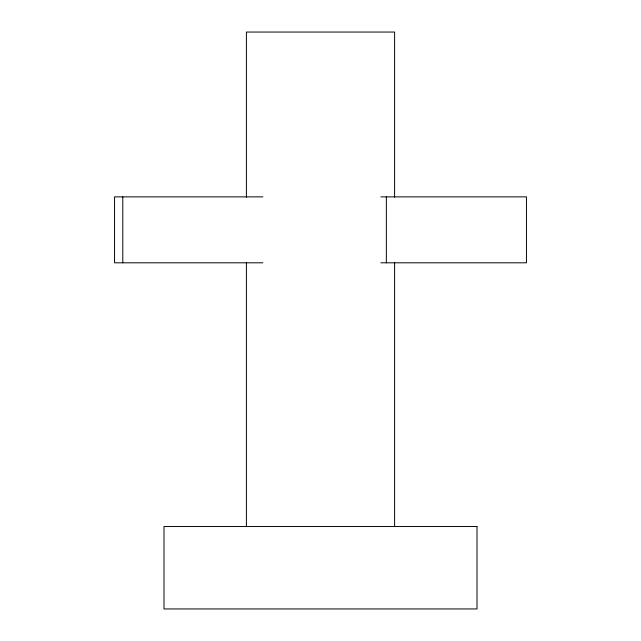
<?xml version="1.0" encoding="UTF-8"?>
<svg xmlns="http://www.w3.org/2000/svg" width="641" height="641" viewBox="0 0 641 641"><rect width="100%" height="100%" fill="white"/><g stroke="black" fill="none" stroke-linecap="round" stroke-linejoin="round"><path stroke-width="0.96" d="M262.898 196.875L114.547 196.875L114.547 262.81L262.898 262.81M380.85 196.875L526.453 196.875L526.453 262.81L380.85 262.81M394.6 197.212L394.6 32.05L246.408 32.05L246.408 197.212M394.6 262.273L394.6 526.533M386.347 196.875L386.347 262.81M246.408 262.273L246.408 526.533M122.792 196.875L122.792 262.81M477.008 526.533L164 526.533L164 608.95L477.008 608.95L477.008 526.533"/></g></svg>
